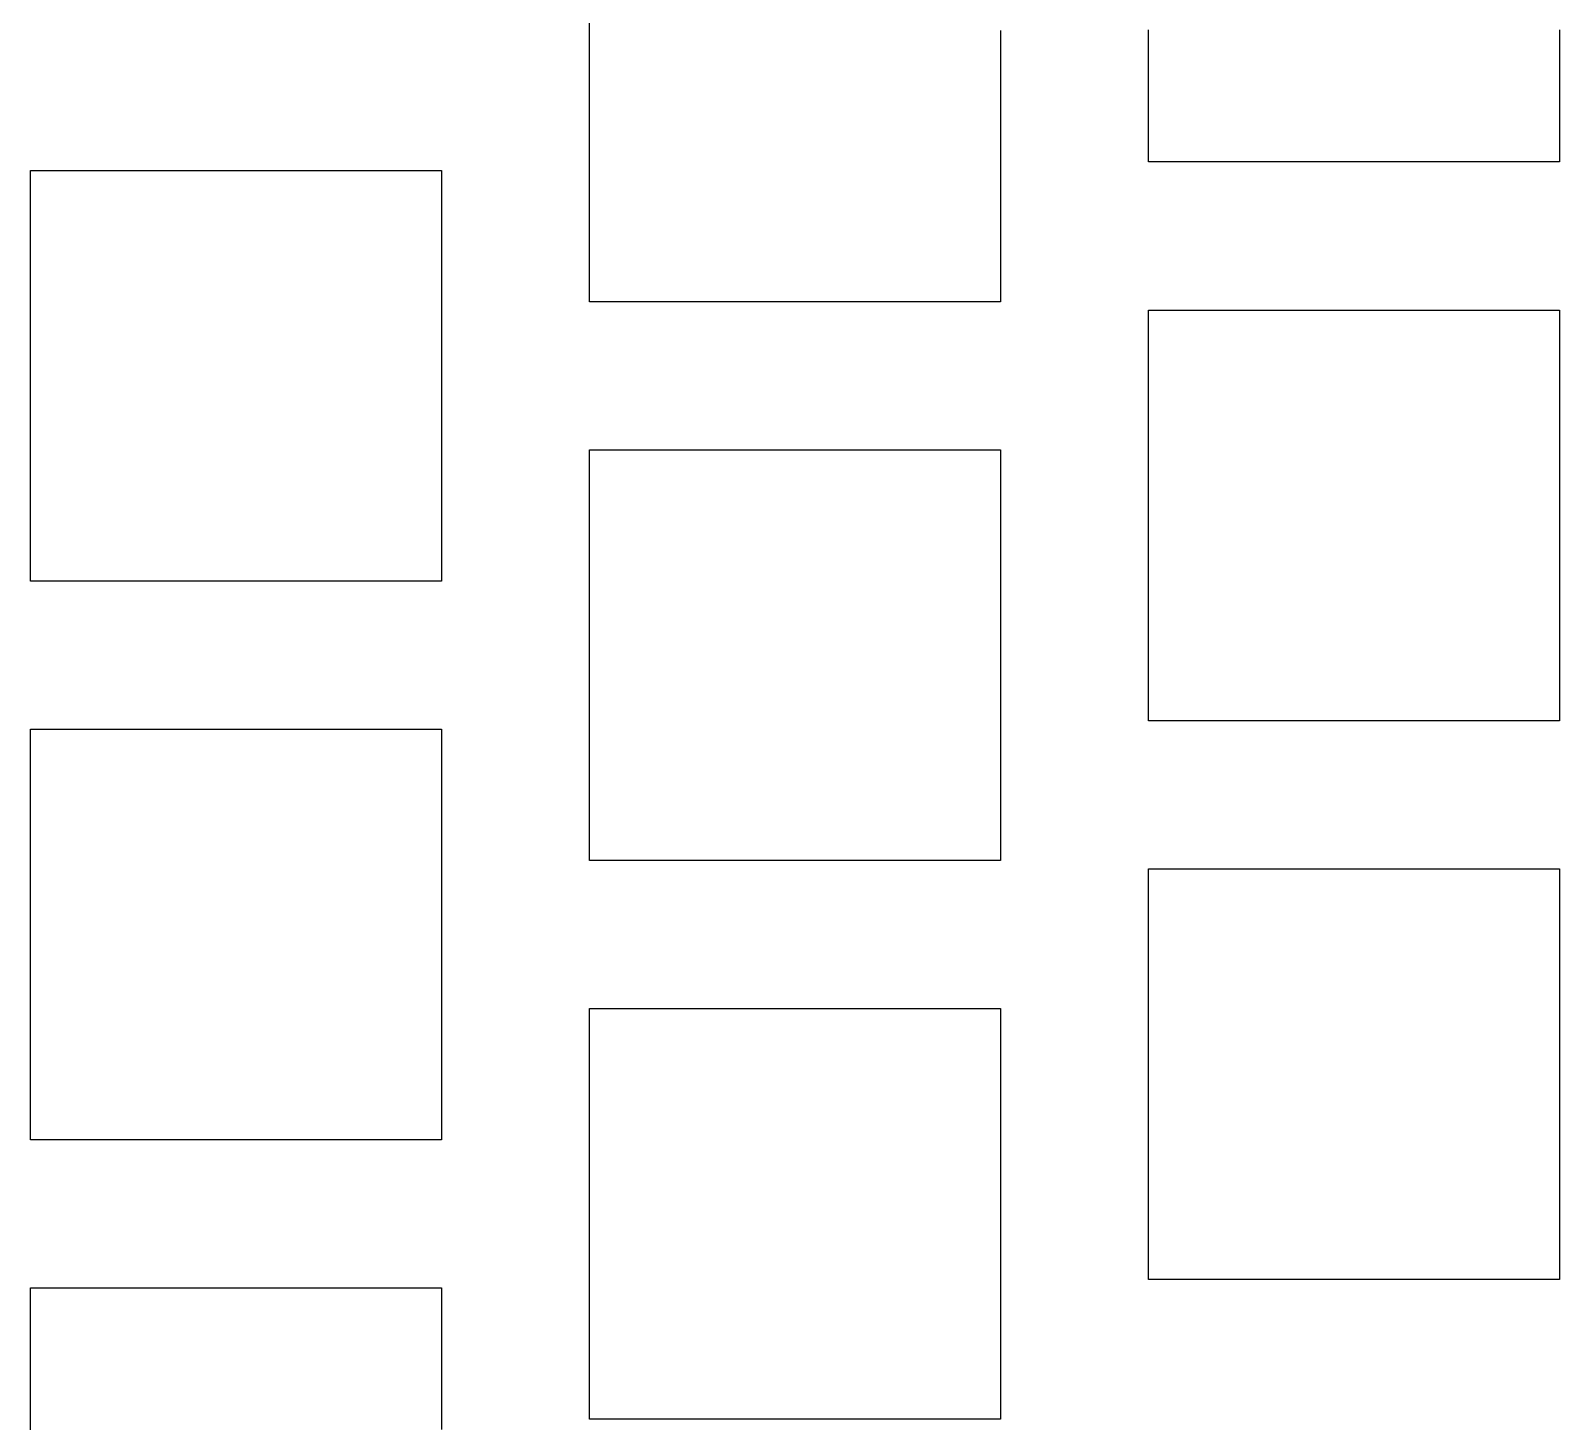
# Model space of a CAD drawing. Extents: x 0 to 218, y 0 to 172.
# Drawn here: x 119.1 to 171.2, y 50.5 to 98 of the extents above; entities that cross this region are included whole.
import ezdxf

# ---------------------------------------------------------------- set-up
doc = ezdxf.new("R2010")
doc.units = 0

msp = doc.modelspace()

# ---------------------------------------------------------------- linework, layer by layer
at = {"layer": 'plate_right'}
for p, q in [((138.175, 97.79), (138.175, 98.29)), ((152.175, 98.038), (152.175, 97.788)), ((157.225, 97.554), (157.225, 98.054)), ((171.225, 98.053), (171.225, 97.802)), ((138.175, 97.29), (138.175, 97.79)), ((152.175, 97.788), (152.175, 97.289)), ((157.225, 97.054), (157.225, 97.554)), ((171.225, 97.802), (171.225, 97.552)), ((171.225, 97.552), (171.225, 97.052)), ((138.175, 96.79), (138.175, 97.29)), ((152.175, 97.289), (152.175, 96.789)), ((157.225, 96.803), (157.225, 97.054)), ((171.225, 97.052), (171.225, 96.552)), ((138.175, 96.539), (138.175, 96.79)), ((138.175, 96.289), (138.175, 96.539)), ((152.175, 96.789), (152.175, 96.289)), ((157.225, 96.553), (157.225, 96.803)), ((157.225, 96.054), (157.225, 96.553)), ((171.225, 96.552), (171.225, 96.052)), ((138.175, 95.79), (138.175, 96.289)), ((152.175, 96.289), (152.175, 95.79)), ((157.225, 95.554), (157.225, 96.054)), ((171.225, 96.052), (171.225, 95.552)), ((138.175, 95.291), (138.175, 95.79)), ((152.175, 95.79), (152.175, 95.291)), ((157.225, 95.054), (157.225, 95.554)), ((171.225, 95.552), (171.225, 95.053)), ((138.175, 94.791), (138.175, 95.291)), ((152.175, 95.291), (152.175, 95.04)), ((152.175, 95.04), (152.175, 94.79)), ((157.225, 94.554), (157.225, 95.054)), ((171.225, 95.053), (171.225, 94.553)), ((138.175, 94.291), (138.175, 94.791)), ((152.175, 94.79), (152.175, 94.29)), ((157.225, 94.303), (157.225, 94.554)), ((157.225, 94.053), (157.225, 94.303)), ((171.225, 94.553), (171.225, 94.053)), ((138.175, 93.792), (138.175, 94.291)), ((138.175, 93.541), (138.175, 93.792)), ((152.175, 94.29), (152.175, 93.79)), ((152.175, 93.79), (152.175, 93.29)), ((157.225, 93.553), (157.225, 94.053)), ((171.225, 94.053), (171.225, 93.553)), ((119.125, 93.265), (119.625, 93.265)), ((119.125, 92.765), (119.125, 93.265)), ((119.625, 93.265), (119.875, 93.265)), ((119.875, 93.265), (120.126, 93.265)), ((120.126, 93.265), (120.626, 93.265)), ((120.626, 93.265), (121.126, 93.265)), ((121.126, 93.265), (121.626, 93.265)), ((121.626, 93.265), (122.125, 93.265)), ((122.125, 93.265), (122.375, 93.265)), ((122.375, 93.265), (122.626, 93.265)), ((122.626, 93.265), (123.126, 93.265)), ((123.126, 93.265), (123.626, 93.265)), ((123.626, 93.265), (123.876, 93.265)), ((123.876, 93.265), (124.127, 93.265)), ((124.127, 93.265), (124.626, 93.265)), ((124.626, 93.265), (125.126, 93.265)), ((125.126, 93.265), (125.626, 93.265)), ((125.626, 93.265), (126.125, 93.265)), ((126.125, 93.265), (126.624, 93.265)), ((126.624, 93.265), (126.874, 93.265)), ((126.874, 93.265), (127.125, 93.265)), ((127.125, 93.265), (127.625, 93.265)), ((127.625, 93.265), (128.125, 93.265)), ((128.125, 93.265), (128.625, 93.265)), ((128.625, 93.265), (128.875, 93.265)), ((128.875, 93.265), (129.126, 93.265)), ((129.126, 93.265), (129.626, 93.265)), ((129.626, 93.265), (130.126, 93.265)), ((130.126, 93.265), (130.626, 93.265)), ((130.626, 93.265), (131.126, 93.265)), ((131.126, 93.265), (131.625, 93.265)), ((131.625, 93.265), (132.125, 93.265)), ((132.125, 93.265), (132.625, 93.265)), ((132.625, 93.265), (133.125, 93.265)), ((133.125, 93.265), (133.125, 92.765)), ((138.175, 93.291), (138.175, 93.541)), ((138.175, 92.791), (138.175, 93.291)), ((152.175, 93.29), (152.175, 93.039)), ((157.725, 93.553), (157.225, 93.553)), ((158.225, 93.553), (157.725, 93.553)), ((158.725, 93.553), (158.225, 93.553)), ((159.224, 93.553), (158.725, 93.553)), ((159.724, 93.553), (159.224, 93.553)), ((160.224, 93.553), (159.724, 93.553)), ((160.724, 93.553), (160.224, 93.553)), ((161.224, 93.553), (160.724, 93.553)), ((161.474, 93.553), (161.224, 93.553)), ((161.725, 93.553), (161.474, 93.553)), ((162.225, 93.553), (161.725, 93.553)), ((162.725, 93.553), (162.225, 93.553)), ((163.225, 93.553), (162.725, 93.553)), ((163.475, 93.553), (163.225, 93.553)), ((163.726, 93.553), (163.475, 93.553)), ((164.225, 93.553), (163.726, 93.553)), ((164.724, 93.553), (164.225, 93.553)), ((165.224, 93.553), (164.724, 93.553)), ((165.724, 93.553), (165.224, 93.553)), ((166.223, 93.553), (165.724, 93.553)), ((166.473, 93.553), (166.223, 93.553)), ((166.724, 93.553), (166.473, 93.553)), ((167.224, 93.553), (166.724, 93.553)), ((167.724, 93.553), (167.224, 93.553)), ((167.974, 93.553), (167.724, 93.553)), ((168.225, 93.553), (167.974, 93.553)), ((168.724, 93.553), (168.225, 93.553)), ((169.224, 93.553), (168.724, 93.553)), ((169.724, 93.553), (169.224, 93.553)), ((170.224, 93.553), (169.724, 93.553)), ((170.474, 93.553), (170.224, 93.553)), ((170.725, 93.553), (170.474, 93.553)), ((171.225, 93.553), (170.725, 93.553)), ((119.125, 92.265), (119.125, 92.765)), ((133.125, 92.765), (133.125, 92.514)), ((138.175, 92.291), (138.175, 92.791)), ((152.175, 93.039), (152.175, 92.789)), ((152.175, 92.789), (152.175, 92.289)), ((119.125, 91.765), (119.125, 92.265)), ((133.125, 92.514), (133.125, 92.264)), ((133.125, 92.264), (133.125, 91.764)), ((138.175, 92.04), (138.175, 92.291)), ((152.175, 92.289), (152.175, 91.789)), ((119.125, 91.266), (119.125, 91.765)), ((133.125, 91.764), (133.125, 91.264)), ((138.175, 91.79), (138.175, 92.04)), ((138.175, 91.291), (138.175, 91.79)), ((152.175, 91.789), (152.175, 91.289)), ((119.125, 90.766), (119.125, 91.266)), ((133.125, 91.264), (133.125, 90.764)), ((138.175, 90.791), (138.175, 91.291)), ((152.175, 91.289), (152.175, 90.789)), ((119.125, 90.266), (119.125, 90.766)), ((133.125, 90.764), (133.125, 90.265)), ((138.175, 90.291), (138.175, 90.791)), ((152.175, 90.789), (152.175, 90.29)), ((119.125, 89.766), (119.125, 90.266)), ((133.125, 90.265), (133.125, 90.014)), ((138.175, 89.791), (138.175, 90.291)), ((152.175, 90.29), (152.175, 89.79)), ((119.125, 89.266), (119.125, 89.766)), ((133.125, 90.014), (133.125, 89.764)), ((133.125, 89.764), (133.125, 89.264)), ((138.175, 89.54), (138.175, 89.791)), ((152.175, 89.79), (152.175, 89.29)), ((119.125, 89.015), (119.125, 89.266)), ((133.125, 89.264), (133.125, 88.764)), ((138.175, 89.29), (138.175, 89.54)), ((138.175, 88.79), (138.175, 89.29)), ((152.175, 89.29), (152.175, 88.79)), ((119.125, 88.765), (119.125, 89.015)), ((119.125, 88.265), (119.125, 88.765)), ((133.125, 88.764), (133.125, 88.513)), ((138.675, 88.79), (138.175, 88.79)), ((139.175, 88.79), (138.675, 88.79)), ((139.675, 88.79), (139.175, 88.79)), ((140.174, 88.79), (139.675, 88.79)), ((140.674, 88.79), (140.174, 88.79)), ((141.174, 88.79), (140.674, 88.79)), ((141.674, 88.79), (141.174, 88.79)), ((142.174, 88.79), (141.674, 88.79)), ((142.424, 88.79), (142.174, 88.79)), ((142.675, 88.79), (142.424, 88.79)), ((143.175, 88.79), (142.675, 88.79)), ((143.675, 88.79), (143.175, 88.79)), ((144.175, 88.79), (143.675, 88.79)), ((144.425, 88.79), (144.175, 88.79)), ((144.676, 88.79), (144.425, 88.79)), ((145.175, 88.79), (144.676, 88.79)), ((145.674, 88.79), (145.175, 88.79)), ((146.174, 88.79), (145.674, 88.79)), ((146.674, 88.79), (146.174, 88.79)), ((147.173, 88.79), (146.674, 88.79)), ((147.423, 88.79), (147.173, 88.79)), ((147.674, 88.79), (147.423, 88.79)), ((148.174, 88.79), (147.674, 88.79)), ((148.674, 88.79), (148.174, 88.79)), ((148.924, 88.79), (148.674, 88.79)), ((149.175, 88.79), (148.924, 88.79)), ((149.674, 88.79), (149.175, 88.79)), ((150.174, 88.79), (149.674, 88.79)), ((150.674, 88.79), (150.174, 88.79)), ((151.174, 88.79), (150.674, 88.79)), ((151.424, 88.79), (151.174, 88.79)), ((151.675, 88.79), (151.424, 88.79)), ((152.175, 88.79), (151.675, 88.79)), ((119.125, 87.765), (119.125, 88.265)), ((133.125, 88.513), (133.125, 88.263)), ((133.125, 88.263), (133.125, 87.764)), ((157.225, 88.003), (157.225, 88.503)), ((157.225, 88.503), (157.725, 88.503)), ((157.725, 88.503), (157.975, 88.503)), ((157.975, 88.503), (158.226, 88.503)), ((158.226, 88.503), (158.726, 88.503)), ((158.726, 88.503), (159.226, 88.503)), ((159.226, 88.503), (159.726, 88.503)), ((159.726, 88.503), (160.225, 88.503)), ((160.225, 88.503), (160.475, 88.503)), ((160.475, 88.503), (160.726, 88.503)), ((160.726, 88.503), (161.226, 88.503)), ((161.226, 88.503), (161.726, 88.503)), ((161.726, 88.503), (161.976, 88.503)), ((161.976, 88.503), (162.227, 88.503)), ((162.227, 88.503), (162.726, 88.503)), ((162.726, 88.503), (163.226, 88.503)), ((163.226, 88.503), (163.726, 88.503)), ((163.726, 88.503), (164.225, 88.503)), ((164.225, 88.503), (164.724, 88.503)), ((164.724, 88.503), (164.974, 88.503)), ((164.974, 88.503), (165.225, 88.503)), ((165.225, 88.503), (165.725, 88.503)), ((165.725, 88.503), (166.225, 88.503)), ((166.225, 88.503), (166.725, 88.503)), ((166.725, 88.503), (166.975, 88.503)), ((166.975, 88.503), (167.226, 88.503)), ((167.226, 88.503), (167.726, 88.503)), ((167.726, 88.503), (168.226, 88.503)), ((168.226, 88.503), (168.726, 88.503)), ((168.726, 88.503), (169.226, 88.503)), ((169.226, 88.503), (169.725, 88.503)), ((169.725, 88.503), (170.225, 88.503)), ((170.225, 88.503), (170.725, 88.503)), ((170.725, 88.503), (171.225, 88.503)), ((171.225, 88.503), (171.225, 88.003)), ((119.125, 87.265), (119.125, 87.765)), ((133.125, 87.764), (133.125, 87.264)), ((157.225, 87.503), (157.225, 88.003)), ((171.225, 88.003), (171.225, 87.752)), ((171.225, 87.752), (171.225, 87.502)), ((119.125, 87.014), (119.125, 87.265)), ((119.125, 86.764), (119.125, 87.014)), ((133.125, 87.264), (133.125, 86.764)), ((157.225, 87.003), (157.225, 87.503)), ((171.225, 87.502), (171.225, 87.002)), ((119.125, 86.265), (119.125, 86.764)), ((133.125, 86.764), (133.125, 86.265)), ((157.225, 86.504), (157.225, 87.003)), ((157.225, 86.004), (157.225, 86.504)), ((171.225, 87.002), (171.225, 86.502)), ((171.225, 86.502), (171.225, 86.002)), ((119.125, 85.766), (119.125, 86.265)), ((133.125, 86.265), (133.125, 85.766)), ((157.225, 85.504), (157.225, 86.004)), ((171.225, 86.002), (171.225, 85.503)), ((119.125, 85.266), (119.125, 85.766)), ((133.125, 85.766), (133.125, 85.515)), ((133.125, 85.515), (133.125, 85.265)), ((157.225, 85.004), (157.225, 85.504)), ((171.225, 85.503), (171.225, 85.252)), ((119.125, 84.766), (119.125, 85.266)), ((133.125, 85.265), (133.125, 84.765)), ((157.225, 84.504), (157.225, 85.004)), ((171.225, 85.252), (171.225, 85.002)), ((171.225, 85.002), (171.225, 84.502)), ((119.125, 84.267), (119.125, 84.766)), ((133.125, 84.765), (133.125, 84.265)), ((157.225, 84.253), (157.225, 84.504)), ((171.225, 84.502), (171.225, 84.002)), ((119.125, 84.016), (119.125, 84.267)), ((119.125, 83.766), (119.125, 84.016)), ((133.125, 84.265), (133.125, 83.765)), ((157.225, 84.003), (157.225, 84.253)), ((157.225, 83.503), (157.225, 84.003)), ((171.225, 84.002), (171.225, 83.751)), ((119.125, 83.266), (119.125, 83.766)), ((133.125, 83.765), (133.125, 83.514)), ((133.125, 83.514), (133.125, 83.264)), ((138.175, 83.74), (138.675, 83.74)), ((138.175, 83.24), (138.175, 83.74)), ((138.675, 83.74), (138.925, 83.74)), ((138.925, 83.74), (139.176, 83.74)), ((139.176, 83.74), (139.676, 83.74)), ((139.676, 83.74), (140.176, 83.74)), ((140.176, 83.74), (140.676, 83.74)), ((140.676, 83.74), (141.175, 83.74)), ((141.175, 83.74), (141.425, 83.74)), ((141.425, 83.74), (141.676, 83.74)), ((141.676, 83.74), (142.176, 83.74)), ((142.176, 83.74), (142.676, 83.74)), ((142.676, 83.74), (142.926, 83.74)), ((142.926, 83.74), (143.177, 83.74)), ((143.177, 83.74), (143.676, 83.74)), ((143.676, 83.74), (144.176, 83.74)), ((144.176, 83.74), (144.676, 83.74)), ((144.676, 83.74), (145.175, 83.74)), ((145.175, 83.74), (145.674, 83.74)), ((145.674, 83.74), (145.924, 83.74)), ((145.924, 83.74), (146.175, 83.74)), ((146.175, 83.74), (146.675, 83.74)), ((146.675, 83.74), (147.175, 83.74)), ((147.175, 83.74), (147.675, 83.74)), ((147.675, 83.74), (147.925, 83.74)), ((147.925, 83.74), (148.176, 83.74)), ((148.176, 83.74), (148.676, 83.74)), ((148.676, 83.74), (149.176, 83.74)), ((149.176, 83.74), (149.676, 83.74)), ((149.676, 83.74), (150.176, 83.74)), ((150.176, 83.74), (150.675, 83.74)), ((150.675, 83.74), (150.925, 83.74)), ((150.925, 83.74), (151.175, 83.74)), ((151.175, 83.74), (151.675, 83.74)), ((151.675, 83.74), (152.175, 83.74)), ((152.175, 83.74), (152.175, 83.24)), ((157.225, 83.003), (157.225, 83.503)), ((171.225, 83.751), (171.225, 83.501)), ((171.225, 83.501), (171.225, 83.002)), ((119.125, 82.766), (119.125, 83.266)), ((133.125, 83.264), (133.125, 82.764)), ((138.175, 82.74), (138.175, 83.24)), ((152.175, 83.24), (152.175, 82.989)), ((152.175, 82.989), (152.175, 82.739)), ((157.225, 82.503), (157.225, 83.003)), ((171.225, 83.002), (171.225, 82.502)), ((119.125, 82.515), (119.125, 82.766)), ((119.125, 82.265), (119.125, 82.515)), ((133.125, 82.764), (133.125, 82.264)), ((138.175, 82.24), (138.175, 82.74)), ((152.175, 82.739), (152.175, 82.239)), ((157.225, 82.252), (157.225, 82.503)), ((171.225, 82.502), (171.225, 82.002)), ((119.125, 81.766), (119.125, 82.265)), ((133.125, 82.264), (133.125, 81.764)), ((138.175, 81.741), (138.175, 82.24)), ((152.175, 82.239), (152.175, 81.739)), ((157.225, 82.002), (157.225, 82.252)), ((157.225, 81.503), (157.225, 82.002)), ((171.225, 82.002), (171.225, 81.503)), ((119.125, 81.266), (119.125, 81.766)), ((133.125, 81.764), (133.125, 81.264)), ((138.175, 81.241), (138.175, 81.741)), ((152.175, 81.739), (152.175, 81.239)), ((157.225, 81.004), (157.225, 81.503)), ((171.225, 81.503), (171.225, 81.004)), ((119.125, 80.766), (119.125, 81.266)), ((119.125, 80.266), (119.125, 80.766)), ((133.125, 81.264), (133.125, 80.765)), ((133.125, 80.765), (133.125, 80.265)), ((138.175, 80.741), (138.175, 81.241)), ((152.175, 81.239), (152.175, 80.74)), ((157.225, 80.504), (157.225, 81.004)), ((171.225, 81.004), (171.225, 80.753)), ((119.125, 80.015), (119.125, 80.266)), ((133.125, 80.265), (133.125, 79.765)), ((138.175, 80.241), (138.175, 80.741)), ((138.175, 79.741), (138.175, 80.241)), ((152.175, 80.74), (152.175, 80.489)), ((152.175, 80.489), (152.175, 80.239)), ((152.175, 80.239), (152.175, 79.739)), ((157.225, 80.004), (157.225, 80.504)), ((171.225, 80.753), (171.225, 80.503)), ((171.225, 80.503), (171.225, 80.003)), ((119.125, 79.765), (119.125, 80.015)), ((119.125, 79.265), (119.125, 79.765)), ((133.125, 79.765), (133.125, 79.265)), ((138.175, 79.49), (138.175, 79.741)), ((152.175, 79.739), (152.175, 79.239)), ((157.225, 79.505), (157.225, 80.004)), ((171.225, 80.003), (171.225, 79.503)), ((119.625, 79.265), (119.125, 79.265)), ((120.125, 79.265), (119.625, 79.265)), ((120.625, 79.265), (120.125, 79.265)), ((121.124, 79.265), (120.625, 79.265)), ((121.624, 79.265), (121.124, 79.265)), ((122.124, 79.265), (121.624, 79.265)), ((122.624, 79.265), (122.124, 79.265)), ((123.124, 79.265), (122.624, 79.265)), ((123.374, 79.265), (123.124, 79.265)), ((123.625, 79.265), (123.374, 79.265)), ((124.125, 79.265), (123.625, 79.265)), ((124.625, 79.265), (124.125, 79.265)), ((125.125, 79.265), (124.625, 79.265)), ((125.375, 79.265), (125.125, 79.265)), ((125.626, 79.265), (125.375, 79.265)), ((126.125, 79.265), (125.626, 79.265)), ((126.624, 79.265), (126.125, 79.265)), ((127.124, 79.265), (126.624, 79.265)), ((127.624, 79.265), (127.124, 79.265)), ((128.123, 79.265), (127.624, 79.265)), ((128.373, 79.265), (128.123, 79.265)), ((128.624, 79.265), (128.373, 79.265)), ((129.124, 79.265), (128.624, 79.265)), ((129.624, 79.265), (129.124, 79.265)), ((129.874, 79.265), (129.624, 79.265)), ((130.125, 79.265), (129.874, 79.265)), ((130.624, 79.265), (130.125, 79.265)), ((131.124, 79.265), (130.624, 79.265)), ((131.624, 79.265), (131.124, 79.265)), ((132.124, 79.265), (131.624, 79.265)), ((132.374, 79.265), (132.124, 79.265)), ((132.625, 79.265), (132.374, 79.265)), ((133.125, 79.265), (132.625, 79.265)), ((138.175, 79.24), (138.175, 79.49)), ((138.175, 78.74), (138.175, 79.24)), ((152.175, 79.239), (152.175, 78.988)), ((157.225, 79.254), (157.225, 79.505)), ((157.225, 79.004), (157.225, 79.254)), ((171.225, 79.503), (171.225, 79.003)), ((138.175, 78.24), (138.175, 78.74)), ((152.175, 78.988), (152.175, 78.738)), ((152.175, 78.738), (152.175, 78.239)), ((157.225, 78.504), (157.225, 79.004)), ((171.225, 79.003), (171.225, 78.752)), ((171.225, 78.752), (171.225, 78.502)), ((138.175, 77.74), (138.175, 78.24)), ((152.175, 78.239), (152.175, 77.739)), ((157.225, 78.004), (157.225, 78.504)), ((171.225, 78.502), (171.225, 78.002)), ((138.175, 77.489), (138.175, 77.74)), ((152.175, 77.739), (152.175, 77.239)), ((157.225, 77.753), (157.225, 78.004)), ((157.225, 77.503), (157.225, 77.753)), ((171.225, 78.002), (171.225, 77.502)), ((138.175, 77.239), (138.175, 77.489)), ((138.175, 76.74), (138.175, 77.239)), ((152.175, 77.239), (152.175, 76.74)), ((157.225, 77.004), (157.225, 77.503)), ((171.225, 77.502), (171.225, 77.002)), ((138.175, 76.241), (138.175, 76.74)), ((152.175, 76.74), (152.175, 76.241)), ((157.225, 76.504), (157.225, 77.004)), ((171.225, 77.002), (171.225, 76.502)), ((138.175, 75.741), (138.175, 76.241)), ((152.175, 76.241), (152.175, 75.99)), ((157.225, 76.004), (157.225, 76.504)), ((171.225, 76.502), (171.225, 76.003)), ((138.175, 75.241), (138.175, 75.741)), ((152.175, 75.99), (152.175, 75.74)), ((152.175, 75.74), (152.175, 75.24)), ((157.225, 75.504), (157.225, 76.004)), ((171.225, 76.003), (171.225, 75.503)), ((138.175, 74.742), (138.175, 75.241)), ((152.175, 75.24), (152.175, 74.74)), ((157.225, 75.253), (157.225, 75.504)), ((157.225, 75.003), (157.225, 75.253)), ((171.225, 75.503), (171.225, 75.003)), ((138.175, 74.491), (138.175, 74.742)), ((152.175, 74.74), (152.175, 74.24)), ((157.225, 74.503), (157.225, 75.003)), ((157.725, 74.503), (157.225, 74.503)), ((158.225, 74.503), (157.725, 74.503)), ((158.725, 74.503), (158.225, 74.503)), ((159.224, 74.503), (158.725, 74.503)), ((159.724, 74.503), (159.224, 74.503)), ((160.224, 74.503), (159.724, 74.503)), ((160.724, 74.503), (160.224, 74.503)), ((161.224, 74.503), (160.724, 74.503)), ((161.474, 74.503), (161.224, 74.503)), ((161.725, 74.503), (161.474, 74.503)), ((162.225, 74.503), (161.725, 74.503)), ((162.725, 74.503), (162.225, 74.503)), ((163.225, 74.503), (162.725, 74.503)), ((163.475, 74.503), (163.225, 74.503)), ((163.726, 74.503), (163.475, 74.503)), ((164.225, 74.503), (163.726, 74.503)), ((164.724, 74.503), (164.225, 74.503)), ((165.224, 74.503), (164.724, 74.503)), ((165.724, 74.503), (165.224, 74.503)), ((166.223, 74.503), (165.724, 74.503)), ((166.473, 74.503), (166.223, 74.503)), ((166.724, 74.503), (166.473, 74.503)), ((167.224, 74.503), (166.724, 74.503)), ((167.724, 74.503), (167.224, 74.503)), ((167.974, 74.503), (167.724, 74.503)), ((168.225, 74.503), (167.974, 74.503)), ((168.724, 74.503), (168.225, 74.503)), ((169.224, 74.503), (168.724, 74.503)), ((169.724, 74.503), (169.224, 74.503)), ((170.224, 74.503), (169.724, 74.503)), ((170.474, 74.503), (170.224, 74.503)), ((170.725, 74.503), (170.474, 74.503)), ((171.225, 74.503), (170.725, 74.503)), ((171.225, 75.003), (171.225, 74.503)), ((119.125, 74.215), (119.625, 74.215)), ((119.125, 73.715), (119.125, 74.215)), ((119.625, 74.215), (119.875, 74.215)), ((119.875, 74.215), (120.126, 74.215)), ((120.126, 74.215), (120.626, 74.215)), ((120.626, 74.215), (121.126, 74.215)), ((121.126, 74.215), (121.626, 74.215)), ((121.626, 74.215), (122.125, 74.215)), ((122.125, 74.215), (122.375, 74.215)), ((122.375, 74.215), (122.626, 74.215)), ((122.626, 74.215), (123.126, 74.215)), ((123.126, 74.215), (123.626, 74.215)), ((123.626, 74.215), (123.876, 74.215)), ((123.876, 74.215), (124.127, 74.215)), ((124.127, 74.215), (124.626, 74.215)), ((124.626, 74.215), (125.126, 74.215)), ((125.126, 74.215), (125.626, 74.215)), ((125.626, 74.215), (126.125, 74.215)), ((126.125, 74.215), (126.624, 74.215)), ((126.624, 74.215), (126.874, 74.215)), ((126.874, 74.215), (127.125, 74.215)), ((127.125, 74.215), (127.625, 74.215)), ((127.625, 74.215), (128.125, 74.215)), ((128.125, 74.215), (128.625, 74.215)), ((128.625, 74.215), (128.875, 74.215)), ((128.875, 74.215), (129.126, 74.215)), ((129.126, 74.215), (129.626, 74.215)), ((129.626, 74.215), (130.126, 74.215)), ((130.126, 74.215), (130.626, 74.215)), ((130.626, 74.215), (131.126, 74.215)), ((131.126, 74.215), (131.625, 74.215)), ((131.625, 74.215), (132.125, 74.215)), ((132.125, 74.215), (132.625, 74.215)), ((132.625, 74.215), (133.125, 74.215)), ((133.125, 74.215), (133.125, 73.715)), ((138.175, 74.241), (138.175, 74.491)), ((138.175, 73.741), (138.175, 74.241)), ((152.175, 74.24), (152.175, 73.989)), ((152.175, 73.989), (152.175, 73.739)), ((119.125, 73.215), (119.125, 73.715)), ((133.125, 73.715), (133.125, 73.464)), ((133.125, 73.464), (133.125, 73.214)), ((138.175, 73.241), (138.175, 73.741)), ((152.175, 73.739), (152.175, 73.239)), ((119.125, 72.715), (119.125, 73.215)), ((133.125, 73.214), (133.125, 72.714)), ((138.175, 72.99), (138.175, 73.241)), ((138.175, 72.74), (138.175, 72.99)), ((152.175, 73.239), (152.175, 72.739)), ((119.125, 72.216), (119.125, 72.715)), ((133.125, 72.714), (133.125, 72.214)), ((138.175, 72.241), (138.175, 72.74)), ((152.175, 72.739), (152.175, 72.239)), ((119.125, 71.716), (119.125, 72.216)), ((133.125, 72.214), (133.125, 71.714)), ((138.175, 71.741), (138.175, 72.241)), ((152.175, 72.239), (152.175, 71.739)), ((119.125, 71.216), (119.125, 71.716)), ((133.125, 71.714), (133.125, 71.215)), ((138.175, 71.241), (138.175, 71.741)), ((152.175, 71.739), (152.175, 71.24)), ((119.125, 70.716), (119.125, 71.216)), ((133.125, 71.215), (133.125, 70.964)), ((133.125, 70.964), (133.125, 70.714)), ((138.175, 70.741), (138.175, 71.241)), ((152.175, 71.24), (152.175, 70.74)), ((119.125, 70.216), (119.125, 70.716)), ((133.125, 70.714), (133.125, 70.214)), ((138.175, 70.49), (138.175, 70.741)), ((138.175, 70.24), (138.175, 70.49)), ((152.175, 70.74), (152.175, 70.24)), ((119.125, 69.965), (119.125, 70.216)), ((119.125, 69.715), (119.125, 69.965)), ((133.125, 70.214), (133.125, 69.714)), ((138.175, 69.74), (138.175, 70.24)), ((152.175, 70.24), (152.175, 69.74)), ((119.125, 69.215), (119.125, 69.715)), ((133.125, 69.714), (133.125, 69.463)), ((133.125, 69.463), (133.125, 69.213)), ((138.675, 69.74), (138.175, 69.74)), ((139.175, 69.74), (138.675, 69.74)), ((139.675, 69.74), (139.175, 69.74)), ((140.174, 69.74), (139.675, 69.74)), ((140.674, 69.74), (140.174, 69.74)), ((141.174, 69.74), (140.674, 69.74)), ((141.674, 69.74), (141.174, 69.74)), ((142.174, 69.74), (141.674, 69.74)), ((142.424, 69.74), (142.174, 69.74)), ((142.675, 69.74), (142.424, 69.74)), ((143.175, 69.74), (142.675, 69.74)), ((143.675, 69.74), (143.175, 69.74)), ((144.175, 69.74), (143.675, 69.74)), ((144.425, 69.74), (144.175, 69.74)), ((144.676, 69.74), (144.425, 69.74)), ((145.175, 69.74), (144.676, 69.74)), ((145.674, 69.74), (145.175, 69.74)), ((146.174, 69.74), (145.674, 69.74)), ((146.674, 69.74), (146.174, 69.74)), ((147.173, 69.74), (146.674, 69.74)), ((147.423, 69.74), (147.173, 69.74)), ((147.674, 69.74), (147.423, 69.74)), ((148.174, 69.74), (147.674, 69.74)), ((148.674, 69.74), (148.174, 69.74)), ((148.924, 69.74), (148.674, 69.74)), ((149.175, 69.74), (148.924, 69.74)), ((149.674, 69.74), (149.175, 69.74)), ((150.174, 69.74), (149.674, 69.74)), ((150.674, 69.74), (150.174, 69.74)), ((151.174, 69.74), (150.674, 69.74)), ((151.424, 69.74), (151.174, 69.74)), ((151.675, 69.74), (151.424, 69.74)), ((152.175, 69.74), (151.675, 69.74)), ((157.225, 68.953), (157.225, 69.453)), ((157.225, 69.453), (157.725, 69.453)), ((157.725, 69.453), (157.975, 69.453)), ((157.975, 69.453), (158.226, 69.453)), ((158.226, 69.453), (158.726, 69.453)), ((158.726, 69.453), (159.226, 69.453)), ((159.226, 69.453), (159.726, 69.453)), ((159.726, 69.453), (160.225, 69.453)), ((160.225, 69.453), (160.475, 69.453)), ((160.475, 69.453), (160.726, 69.453)), ((160.726, 69.453), (161.226, 69.453)), ((161.226, 69.453), (161.726, 69.453)), ((161.726, 69.453), (161.976, 69.453)), ((161.976, 69.453), (162.227, 69.453)), ((162.227, 69.453), (162.726, 69.453)), ((162.726, 69.453), (163.226, 69.453)), ((163.226, 69.453), (163.726, 69.453)), ((163.726, 69.453), (164.225, 69.453)), ((164.225, 69.453), (164.724, 69.453)), ((164.724, 69.453), (164.974, 69.453)), ((164.974, 69.453), (165.225, 69.453)), ((165.225, 69.453), (165.725, 69.453)), ((165.725, 69.453), (166.225, 69.453)), ((166.225, 69.453), (166.725, 69.453)), ((166.725, 69.453), (166.975, 69.453)), ((166.975, 69.453), (167.226, 69.453)), ((167.226, 69.453), (167.726, 69.453)), ((167.726, 69.453), (168.226, 69.453)), ((168.226, 69.453), (168.726, 69.453)), ((168.726, 69.453), (169.226, 69.453)), ((169.226, 69.453), (169.725, 69.453)), ((169.725, 69.453), (170.225, 69.453)), ((170.225, 69.453), (170.725, 69.453)), ((170.725, 69.453), (171.225, 69.453)), ((171.225, 69.453), (171.225, 68.953)), ((119.125, 68.715), (119.125, 69.215)), ((133.125, 69.213), (133.125, 68.714)), ((157.225, 68.453), (157.225, 68.953)), ((171.225, 68.953), (171.225, 68.702)), ((119.125, 68.215), (119.125, 68.715)), ((133.125, 68.714), (133.125, 68.214)), ((157.225, 67.953), (157.225, 68.453)), ((171.225, 68.702), (171.225, 68.452)), ((171.225, 68.452), (171.225, 67.952)), ((119.125, 67.964), (119.125, 68.215)), ((119.125, 67.714), (119.125, 67.964)), ((133.125, 68.214), (133.125, 67.714)), ((157.225, 67.454), (157.225, 67.953)), ((171.225, 67.952), (171.225, 67.452)), ((119.125, 67.215), (119.125, 67.714)), ((119.125, 66.716), (119.125, 67.215)), ((133.125, 67.714), (133.125, 67.215)), ((133.125, 67.215), (133.125, 66.716)), ((157.225, 66.954), (157.225, 67.454)), ((171.225, 67.452), (171.225, 66.952)), ((119.125, 66.216), (119.125, 66.716)), ((133.125, 66.716), (133.125, 66.465)), ((157.225, 66.454), (157.225, 66.954)), ((171.225, 66.952), (171.225, 66.453)), ((119.125, 65.716), (119.125, 66.216)), ((133.125, 66.465), (133.125, 66.215)), ((133.125, 66.215), (133.125, 65.715)), ((157.225, 65.954), (157.225, 66.454)), ((171.225, 66.453), (171.225, 66.202)), ((171.225, 66.202), (171.225, 65.952)), ((119.125, 65.217), (119.125, 65.716)), ((133.125, 65.715), (133.125, 65.215)), ((157.225, 65.454), (157.225, 65.954)), ((171.225, 65.952), (171.225, 65.452)), ((119.125, 64.966), (119.125, 65.217)), ((133.125, 65.215), (133.125, 64.715)), ((157.225, 65.203), (157.225, 65.454)), ((157.225, 64.953), (157.225, 65.203)), ((171.225, 65.452), (171.225, 64.952)), ((119.125, 64.716), (119.125, 64.966)), ((119.125, 64.216), (119.125, 64.716)), ((133.125, 64.715), (133.125, 64.464)), ((138.175, 64.69), (138.675, 64.69)), ((138.175, 64.19), (138.175, 64.69)), ((138.675, 64.69), (138.925, 64.69)), ((138.925, 64.69), (139.176, 64.69)), ((139.176, 64.69), (139.676, 64.69)), ((139.676, 64.69), (140.176, 64.69)), ((140.176, 64.69), (140.676, 64.69)), ((140.676, 64.69), (141.175, 64.69)), ((141.175, 64.69), (141.425, 64.69)), ((141.425, 64.69), (141.676, 64.69)), ((141.676, 64.69), (142.176, 64.69)), ((142.176, 64.69), (142.676, 64.69)), ((142.676, 64.69), (142.926, 64.69)), ((142.926, 64.69), (143.177, 64.69)), ((143.177, 64.69), (143.676, 64.69)), ((143.676, 64.69), (144.176, 64.69)), ((144.176, 64.69), (144.676, 64.69)), ((144.676, 64.69), (145.175, 64.69)), ((145.175, 64.69), (145.674, 64.69)), ((145.674, 64.69), (145.924, 64.69)), ((145.924, 64.69), (146.175, 64.69)), ((146.175, 64.69), (146.675, 64.69)), ((146.675, 64.69), (147.175, 64.69)), ((147.175, 64.69), (147.675, 64.69)), ((147.675, 64.69), (147.925, 64.69)), ((147.925, 64.69), (148.176, 64.69)), ((148.176, 64.69), (148.676, 64.69)), ((148.676, 64.69), (149.176, 64.69)), ((149.176, 64.69), (149.676, 64.69)), ((149.676, 64.69), (150.176, 64.69)), ((150.176, 64.69), (150.675, 64.69)), ((150.675, 64.69), (150.925, 64.69)), ((150.925, 64.69), (151.175, 64.69)), ((151.175, 64.69), (151.675, 64.69)), ((151.675, 64.69), (152.175, 64.69)), ((152.175, 64.69), (152.175, 64.19)), ((157.225, 64.453), (157.225, 64.953)), ((171.225, 64.952), (171.225, 64.701)), ((171.225, 64.701), (171.225, 64.451)), ((119.125, 63.716), (119.125, 64.216)), ((133.125, 64.464), (133.125, 64.214)), ((133.125, 64.214), (133.125, 63.714)), ((138.175, 63.69), (138.175, 64.19)), ((152.175, 64.19), (152.175, 63.939)), ((157.225, 63.953), (157.225, 64.453)), ((171.225, 64.451), (171.225, 63.952)), ((119.125, 63.465), (119.125, 63.716)), ((133.125, 63.714), (133.125, 63.214)), ((138.175, 63.19), (138.175, 63.69)), ((152.175, 63.939), (152.175, 63.689)), ((152.175, 63.689), (152.175, 63.189)), ((157.225, 63.453), (157.225, 63.953)), ((171.225, 63.952), (171.225, 63.452)), ((119.125, 63.215), (119.125, 63.465)), ((119.125, 62.716), (119.125, 63.215)), ((133.125, 63.214), (133.125, 62.714)), ((138.175, 62.691), (138.175, 63.19)), ((152.175, 63.189), (152.175, 62.689)), ((157.225, 63.202), (157.225, 63.453)), ((157.225, 62.952), (157.225, 63.202)), ((171.225, 63.452), (171.225, 62.952)), ((119.125, 62.216), (119.125, 62.716)), ((133.125, 62.714), (133.125, 62.214)), ((138.175, 62.191), (138.175, 62.691)), ((152.175, 62.689), (152.175, 62.189)), ((157.225, 62.453), (157.225, 62.952)), ((171.225, 62.952), (171.225, 62.453)), ((119.125, 61.716), (119.125, 62.216)), ((133.125, 62.214), (133.125, 61.715)), ((138.175, 61.691), (138.175, 62.191)), ((152.175, 62.189), (152.175, 61.69)), ((157.225, 61.954), (157.225, 62.453)), ((171.225, 62.453), (171.225, 61.954)), ((119.125, 61.216), (119.125, 61.716)), ((133.125, 61.715), (133.125, 61.215)), ((138.175, 61.191), (138.175, 61.691)), ((152.175, 61.69), (152.175, 61.439)), ((157.225, 61.454), (157.225, 61.954)), ((171.225, 61.954), (171.225, 61.703)), ((171.225, 61.703), (171.225, 61.453)), ((119.125, 60.965), (119.125, 61.216)), ((119.125, 60.715), (119.125, 60.965)), ((133.125, 61.215), (133.125, 60.715)), ((138.175, 60.691), (138.175, 61.191)), ((152.175, 61.439), (152.175, 61.189)), ((152.175, 61.189), (152.175, 60.689)), ((157.225, 60.954), (157.225, 61.454)), ((171.225, 61.453), (171.225, 60.953)), ((119.125, 60.215), (119.125, 60.715)), ((133.125, 60.715), (133.125, 60.215)), ((138.175, 60.44), (138.175, 60.691)), ((138.175, 60.19), (138.175, 60.44)), ((152.175, 60.689), (152.175, 60.189)), ((157.225, 60.455), (157.225, 60.954)), ((157.225, 60.204), (157.225, 60.455)), ((171.225, 60.953), (171.225, 60.453)), ((171.225, 60.453), (171.225, 59.953)), ((119.625, 60.215), (119.125, 60.215)), ((120.125, 60.215), (119.625, 60.215)), ((120.625, 60.215), (120.125, 60.215)), ((121.124, 60.215), (120.625, 60.215)), ((121.624, 60.215), (121.124, 60.215)), ((122.124, 60.215), (121.624, 60.215)), ((122.624, 60.215), (122.124, 60.215)), ((123.124, 60.215), (122.624, 60.215)), ((123.374, 60.215), (123.124, 60.215)), ((123.625, 60.215), (123.374, 60.215)), ((124.125, 60.215), (123.625, 60.215)), ((124.625, 60.215), (124.125, 60.215)), ((125.125, 60.215), (124.625, 60.215)), ((125.375, 60.215), (125.125, 60.215)), ((125.626, 60.215), (125.375, 60.215)), ((126.125, 60.215), (125.626, 60.215)), ((126.624, 60.215), (126.125, 60.215)), ((127.124, 60.215), (126.624, 60.215)), ((127.624, 60.215), (127.124, 60.215)), ((128.123, 60.215), (127.624, 60.215)), ((128.373, 60.215), (128.123, 60.215)), ((128.624, 60.215), (128.373, 60.215)), ((129.124, 60.215), (128.624, 60.215)), ((129.624, 60.215), (129.124, 60.215)), ((129.874, 60.215), (129.624, 60.215)), ((130.125, 60.215), (129.874, 60.215)), ((130.624, 60.215), (130.125, 60.215)), ((131.124, 60.215), (130.624, 60.215)), ((131.624, 60.215), (131.124, 60.215)), ((132.124, 60.215), (131.624, 60.215)), ((132.374, 60.215), (132.124, 60.215)), ((132.625, 60.215), (132.374, 60.215)), ((133.125, 60.215), (132.625, 60.215)), ((138.175, 59.69), (138.175, 60.19)), ((152.175, 60.189), (152.175, 59.938)), ((152.175, 59.938), (152.175, 59.688)), ((157.225, 59.954), (157.225, 60.204)), ((157.225, 59.454), (157.225, 59.954)), ((171.225, 59.953), (171.225, 59.702)), ((138.175, 59.19), (138.175, 59.69)), ((152.175, 59.688), (152.175, 59.189)), ((157.225, 58.954), (157.225, 59.454)), ((171.225, 59.702), (171.225, 59.452)), ((171.225, 59.452), (171.225, 58.952)), ((138.175, 58.69), (138.175, 59.19)), ((152.175, 59.189), (152.175, 58.689)), ((157.225, 58.703), (157.225, 58.954)), ((171.225, 58.952), (171.225, 58.452)), ((138.175, 58.439), (138.175, 58.69)), ((138.175, 58.189), (138.175, 58.439)), ((152.175, 58.689), (152.175, 58.189)), ((157.225, 58.453), (157.225, 58.703)), ((157.225, 57.954), (157.225, 58.453)), ((171.225, 58.452), (171.225, 57.952)), ((138.175, 57.69), (138.175, 58.189)), ((152.175, 58.189), (152.175, 57.69)), ((157.225, 57.454), (157.225, 57.954)), ((171.225, 57.952), (171.225, 57.452)), ((138.175, 57.191), (138.175, 57.69)), ((152.175, 57.69), (152.175, 57.191)), ((157.225, 56.954), (157.225, 57.454)), ((171.225, 57.452), (171.225, 56.953)), ((138.175, 56.691), (138.175, 57.191)), ((152.175, 57.191), (152.175, 56.94)), ((152.175, 56.94), (152.175, 56.69)), ((157.225, 56.454), (157.225, 56.954)), ((171.225, 56.953), (171.225, 56.453)), ((138.175, 56.191), (138.175, 56.691)), ((152.175, 56.69), (152.175, 56.19)), ((157.225, 56.203), (157.225, 56.454)), ((171.225, 56.453), (171.225, 55.953)), ((138.175, 55.692), (138.175, 56.191)), ((152.175, 56.19), (152.175, 55.69)), ((157.225, 55.953), (157.225, 56.203)), ((157.225, 55.453), (157.225, 55.953)), ((171.225, 55.953), (171.225, 55.453)), ((138.175, 55.441), (138.175, 55.692)), ((138.175, 55.191), (138.175, 55.441)), ((152.175, 55.69), (152.175, 55.19)), ((157.725, 55.453), (157.225, 55.453)), ((158.225, 55.453), (157.725, 55.453)), ((158.725, 55.453), (158.225, 55.453)), ((159.224, 55.453), (158.725, 55.453)), ((159.724, 55.453), (159.224, 55.453)), ((160.224, 55.453), (159.724, 55.453)), ((160.724, 55.453), (160.224, 55.453)), ((161.224, 55.453), (160.724, 55.453)), ((161.474, 55.453), (161.224, 55.453)), ((161.725, 55.453), (161.474, 55.453)), ((162.225, 55.453), (161.725, 55.453)), ((162.725, 55.453), (162.225, 55.453)), ((163.225, 55.453), (162.725, 55.453)), ((163.475, 55.453), (163.225, 55.453)), ((163.726, 55.453), (163.475, 55.453)), ((164.225, 55.453), (163.726, 55.453)), ((164.724, 55.453), (164.225, 55.453)), ((165.224, 55.453), (164.724, 55.453)), ((165.724, 55.453), (165.224, 55.453)), ((166.223, 55.453), (165.724, 55.453)), ((166.473, 55.453), (166.223, 55.453)), ((166.724, 55.453), (166.473, 55.453)), ((167.224, 55.453), (166.724, 55.453)), ((167.724, 55.453), (167.224, 55.453)), ((167.974, 55.453), (167.724, 55.453)), ((168.225, 55.453), (167.974, 55.453)), ((168.724, 55.453), (168.225, 55.453)), ((169.224, 55.453), (168.724, 55.453)), ((169.724, 55.453), (169.224, 55.453)), ((170.224, 55.453), (169.724, 55.453)), ((170.474, 55.453), (170.224, 55.453)), ((170.725, 55.453), (170.474, 55.453)), ((171.225, 55.453), (170.725, 55.453)), ((119.125, 55.165), (119.625, 55.165)), ((119.125, 54.682), (119.125, 55.165)), ((119.625, 55.165), (119.875, 55.165)), ((119.875, 55.165), (120.126, 55.165)), ((120.126, 55.165), (120.626, 55.165)), ((120.626, 55.165), (121.126, 55.165)), ((121.126, 55.165), (121.626, 55.165)), ((121.626, 55.165), (122.125, 55.165)), ((122.125, 55.165), (122.375, 55.165)), ((122.375, 55.165), (122.626, 55.165)), ((122.626, 55.165), (123.126, 55.165)), ((123.126, 55.165), (123.626, 55.165)), ((123.626, 55.165), (123.876, 55.165)), ((123.876, 55.165), (124.127, 55.165)), ((124.127, 55.165), (124.626, 55.165)), ((124.626, 55.165), (125.126, 55.165)), ((125.126, 55.165), (125.626, 55.165)), ((125.626, 55.165), (126.125, 55.165)), ((126.125, 55.165), (126.624, 55.165)), ((126.624, 55.165), (126.874, 55.165)), ((126.874, 55.165), (127.125, 55.165)), ((127.125, 55.165), (127.625, 55.165)), ((127.625, 55.165), (128.125, 55.165)), ((128.125, 55.165), (128.625, 55.165)), ((128.625, 55.165), (128.875, 55.165)), ((128.875, 55.165), (129.126, 55.165)), ((129.126, 55.165), (129.626, 55.165)), ((129.626, 55.165), (130.126, 55.165)), ((130.126, 55.165), (130.626, 55.165)), ((130.626, 55.165), (131.126, 55.165)), ((131.126, 55.165), (131.625, 55.165)), ((131.625, 55.165), (132.125, 55.165)), ((132.125, 55.165), (132.625, 55.165)), ((132.625, 55.165), (133.125, 55.165)), ((133.125, 55.165), (133.125, 54.683)), ((138.175, 54.691), (138.175, 55.191)), ((152.175, 55.19), (152.175, 54.939)), ((152.175, 54.939), (152.175, 54.689)), ((119.125, 54.198), (119.125, 54.682)), ((119.125, 53.716), (119.125, 54.198)), ((133.125, 54.683), (133.125, 54.2)), ((133.125, 54.2), (133.125, 53.718)), ((138.175, 54.191), (138.175, 54.691)), ((138.175, 53.94), (138.175, 54.191)), ((152.175, 54.689), (152.175, 54.189)), ((152.175, 54.189), (152.175, 53.689)), ((119.125, 53.232), (119.125, 53.716)), ((133.125, 53.718), (133.125, 53.236)), ((138.175, 53.69), (138.175, 53.94)), ((138.175, 53.191), (138.175, 53.69)), ((152.175, 53.689), (152.175, 53.189)), ((119.125, 52.748), (119.125, 53.232)), ((133.125, 53.236), (133.125, 52.753)), ((138.175, 52.691), (138.175, 53.191)), ((152.175, 53.189), (152.175, 52.689)), ((119.125, 52.265), (119.125, 52.748)), ((133.125, 52.753), (133.125, 52.271)), ((138.175, 52.191), (138.175, 52.691)), ((152.175, 52.689), (152.175, 52.19)), ((119.125, 51.783), (119.125, 52.265)), ((133.125, 52.271), (133.125, 51.787)), ((138.175, 51.691), (138.175, 52.191)), ((152.175, 52.19), (152.175, 51.69)), ((119.125, 51.299), (119.125, 51.783)), ((133.125, 51.787), (133.125, 51.304)), ((138.175, 51.44), (138.175, 51.691)), ((152.175, 51.69), (152.175, 51.19)), ((119.125, 50.817), (119.125, 51.299)), ((133.125, 51.304), (133.125, 50.821)), ((138.175, 51.19), (138.175, 51.44)), ((138.175, 50.69), (138.175, 51.19)), ((152.175, 51.19), (152.175, 50.69)), ((119.125, 50.334), (119.125, 50.817)), ((133.125, 50.821), (133.125, 50.338)), ((138.675, 50.69), (138.175, 50.69)), ((139.175, 50.69), (138.675, 50.69)), ((139.675, 50.69), (139.175, 50.69)), ((140.174, 50.69), (139.675, 50.69)), ((140.674, 50.69), (140.174, 50.69)), ((141.174, 50.69), (140.674, 50.69)), ((141.674, 50.69), (141.174, 50.69)), ((142.174, 50.69), (141.674, 50.69)), ((142.424, 50.69), (142.174, 50.69)), ((142.675, 50.69), (142.424, 50.69)), ((143.175, 50.69), (142.675, 50.69)), ((143.675, 50.69), (143.175, 50.69)), ((144.175, 50.69), (143.675, 50.69)), ((144.425, 50.69), (144.175, 50.69)), ((144.676, 50.69), (144.425, 50.69)), ((145.175, 50.69), (144.676, 50.69)), ((145.674, 50.69), (145.175, 50.69)), ((146.174, 50.69), (145.674, 50.69)), ((146.674, 50.69), (146.174, 50.69)), ((147.173, 50.69), (146.674, 50.69)), ((147.423, 50.69), (147.173, 50.69)), ((147.674, 50.69), (147.423, 50.69)), ((148.174, 50.69), (147.674, 50.69)), ((148.674, 50.69), (148.174, 50.69)), ((148.924, 50.69), (148.674, 50.69)), ((149.175, 50.69), (148.924, 50.69)), ((149.674, 50.69), (149.175, 50.69)), ((150.174, 50.69), (149.674, 50.69)), ((150.674, 50.69), (150.174, 50.69)), ((151.174, 50.69), (150.674, 50.69)), ((151.424, 50.69), (151.174, 50.69)), ((151.675, 50.69), (151.424, 50.69)), ((152.175, 50.69), (151.675, 50.69))]:
    msp.add_line(p, q, dxfattribs=at)

doc.saveas('drawing.dxf')
